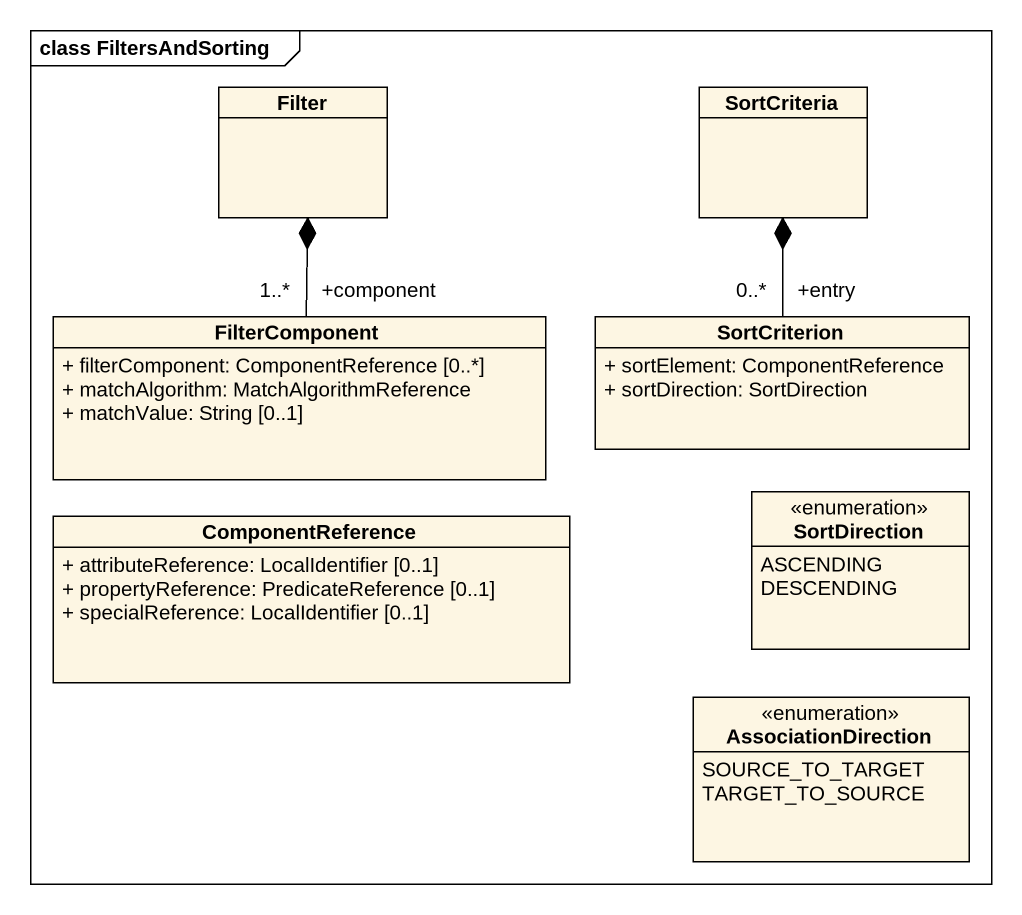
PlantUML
@startuml
mainframe class FiltersAndSorting
hide circle
hide empty members
skinparam classAttributeIconSize 0
class Filter
class SortCriteria
class FilterComponent {
  + filterComponent: ComponentReference [0..*]
  + matchAlgorithm: MatchAlgorithmReference
  + matchValue: String [0..1]
}
class SortCriterion {
  + sortElement: ComponentReference
  + sortDirection: SortDirection
}
class ComponentReference {
  + attributeReference: LocalIdentifier [0..1]
  + propertyReference: PredicateReference [0..1]
  + specialReference: LocalIdentifier [0..1]
}
enum SortDirection {
  ASCENDING
  DESCENDING
}
enum AssociationDirection {
  SOURCE_TO_TARGET
  TARGET_TO_SOURCE
}
FilterComponent "+component\n1..*" -up-* Filter
SortCriterion "+entry\n0..*" -up-* SortCriteria
@enduml
